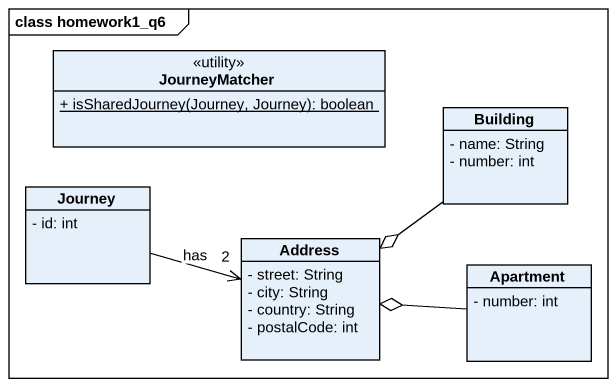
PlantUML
@startuml
mainframe class homework1_q6
hide circle
hide empty members
skinparam classAttributeIconSize 0
class JourneyMatcher <<utility>> {
  {static} + isSharedJourney(Journey, Journey): boolean
}
class Building {
  - name: String
  - number: int
}
class Journey {
  - id: int
}
class Address {
  - street: String
  - city: String
  - country: String
  - postalCode: int
}
class Apartment {
  - number: int
}
Building --o Address
Journey -right-> "2" Address : has
Apartment -left-o Address
@enduml
